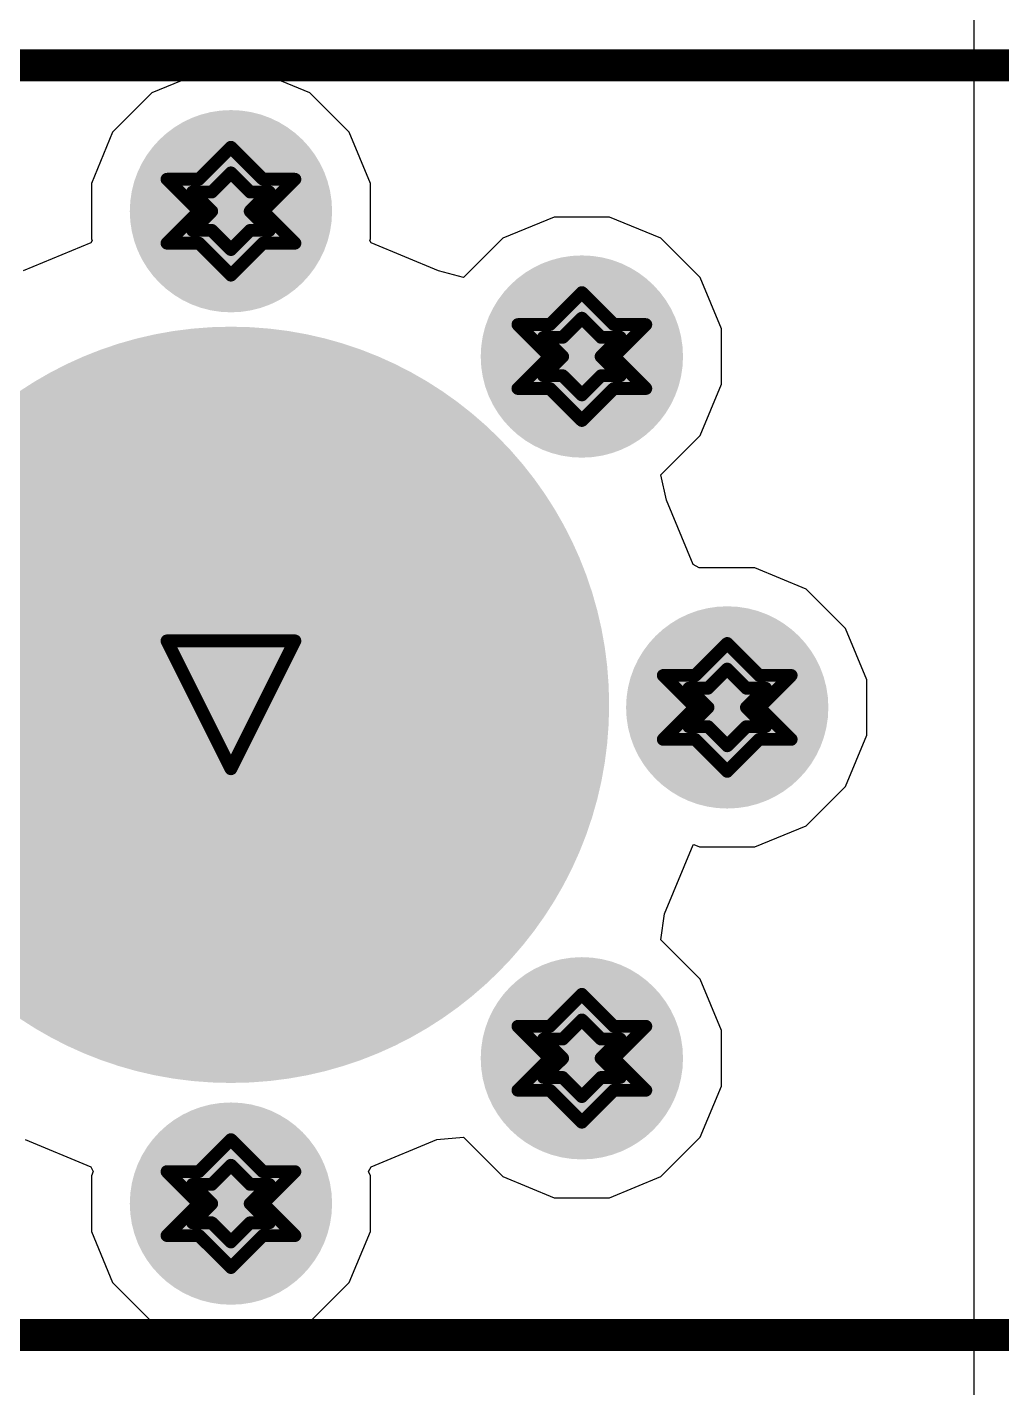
# Model space of a CAD drawing. Header units: inches. Extents: x -5 to 5328, y -4 to 5281.
# Drawn here: x 118.49 to 122.36, y 98.11 to 103.51 of the extents above; entities that cross this region are included whole.
import ezdxf

# ---------------------------------------------------------------- set-up
doc = ezdxf.new("R2010")
doc.units = ezdxf.units.IN
for name, color, linetype in [('Bottom Layer', 5, 'Continuous'), ('Bottom Solder', 6, 'Continuous'), ('Drill Drawing', 1, 'Continuous'), ('Layer 1', 16, 'Continuous'), ('Layer 2', 76, 'Continuous'), ('Multi-Layer', 9, 'Continuous'), ('Pad Holes', 156, 'Continuous'), ('Top Layer', 1, 'Continuous'), ('Top Overlay', 2, 'Continuous'), ('Top Solder', 216, 'Continuous'), ('Via Holes', 16, 'Continuous')]:
    doc.layers.add(name, color=color, linetype=linetype)

# ---------------------------------------------------------------- blocks, each defined once
blk = doc.blocks.new('DB128L_5_08_2P_OG_S_137')
at = {"layer": 'Bottom Layer'}
h = blk.add_hatch(color=5, dxfattribs=at)
edge = h.paths.add_edge_path()
edge.add_arc((-2.54, 0), 1.4, 0, 360)
at = {"layer": 'Bottom Solder'}
h = blk.add_hatch(color=6, dxfattribs=at)
edge = h.paths.add_edge_path()
edge.add_arc((-2.54, 0), 1.5016, 0, 360)
at = {"layer": 'Layer 1'}
h = blk.add_hatch(color=16, dxfattribs=at)
edge = h.paths.add_edge_path()
edge.add_arc((-2.54, 0), 1.4, 0, 360)
at = {"layer": 'Layer 2'}
h = blk.add_hatch(color=76, dxfattribs=at)
edge = h.paths.add_edge_path()
edge.add_arc((-2.54, 0), 1.4, 0, 360)
at = {"layer": 'Multi-Layer'}
h = blk.add_hatch(color=9, dxfattribs=at)
edge = h.paths.add_edge_path()
edge.add_arc((-2.54, 0), 1.4, 0, 360)
at = {"layer": 'Pad Holes'}
h = blk.add_hatch(color=7, dxfattribs=at)
edge = h.paths.add_edge_path()
edge.add_arc((-2.54, 0), 0.8, 0, 360)
at = {"layer": 'Top Layer'}
h = blk.add_hatch(color=1, dxfattribs=at)
edge = h.paths.add_edge_path()
edge.add_arc((-2.54, 0), 1.4, 0, 360)
at = {"layer": 'Top Solder'}
h = blk.add_hatch(color=216, dxfattribs=at)
edge = h.paths.add_edge_path()
edge.add_arc((-2.54, 0), 1.5016, 0, 360)
at = {"layer": 'Top Overlay'}
for points in [[(-4.99, 2.54, 0.127, 0.127, 0), (4.99, 2.54, 0.127, 0.127, 0)], [(-4.9561, -2.5026, 0.127, 0.127, 0), (4.99, -2.5026, 0.127, 0.127, 0)]]:
    blk.add_lwpolyline(points, format="xyseb", dxfattribs=at)

msp = doc.modelspace()

# ---------------------------------------------------------------- hatches: boundary and pattern name
at = {"layer": 'Bottom Layer'}
h = msp.add_hatch(color=5, dxfattribs=at)
edge = h.paths.add_edge_path()
edge.add_arc((119.3029, 102.7813), 0.3, 0, 360)
h = msp.add_hatch(color=5, dxfattribs=at)
edge = h.paths.add_edge_path()
edge.add_arc((120.6962, 102.2042), 0.3, 0, 360)
h = msp.add_hatch(color=5, dxfattribs=at)
edge = h.paths.add_edge_path()
edge.add_arc((121.2733, 100.8108), 0.3, 0, 360)
h = msp.add_hatch(color=5, dxfattribs=at)
edge = h.paths.add_edge_path()
edge.add_arc((120.6962, 99.4175), 0.3, 0, 360)
h = msp.add_hatch(color=5, dxfattribs=at)
edge = h.paths.add_edge_path()
edge.add_arc((119.3029, 98.8404), 0.3, 0, 360)
at = {"layer": 'Bottom Solder'}
h = msp.add_hatch(color=6, dxfattribs=at)
edge = h.paths.add_edge_path()
edge.add_arc((119.3029, 102.7813), 0.4016, 0, 360)
h = msp.add_hatch(color=6, dxfattribs=at)
edge = h.paths.add_edge_path()
edge.add_arc((120.6962, 102.2042), 0.4016, 0, 360)
h = msp.add_hatch(color=6, dxfattribs=at)
edge = h.paths.add_edge_path()
edge.add_arc((121.2733, 100.8108), 0.4016, 0, 360)
h = msp.add_hatch(color=6, dxfattribs=at)
edge = h.paths.add_edge_path()
edge.add_arc((120.6962, 99.4175), 0.4016, 0, 360)
h = msp.add_hatch(color=6, dxfattribs=at)
edge = h.paths.add_edge_path()
edge.add_arc((119.3029, 98.8404), 0.4016, 0, 360)
at = {"layer": 'Layer 1'}
h = msp.add_hatch(color=16, dxfattribs=at)
edge = h.paths.add_edge_path()
edge.add_arc((119.3029, 102.7813), 0.3, 0, 360)
h = msp.add_hatch(color=16, dxfattribs=at)
edge = h.paths.add_edge_path()
edge.add_arc((120.6962, 102.2042), 0.3, 0, 360)
h = msp.add_hatch(color=16, dxfattribs=at)
edge = h.paths.add_edge_path()
edge.add_arc((121.2733, 100.8108), 0.3, 0, 360)
h = msp.add_hatch(color=16, dxfattribs=at)
edge = h.paths.add_edge_path()
edge.add_arc((120.6962, 99.4175), 0.3, 0, 360)
h = msp.add_hatch(color=16, dxfattribs=at)
edge = h.paths.add_edge_path()
edge.add_arc((119.3029, 98.8404), 0.3, 0, 360)
at = {"layer": 'Layer 2'}
h = msp.add_hatch(color=76, dxfattribs=at)
edge = h.paths.add_edge_path()
edge.add_arc((119.3029, 102.7813), 0.3, 0, 360)
h = msp.add_hatch(color=76, dxfattribs=at)
edge = h.paths.add_edge_path()
edge.add_arc((120.6962, 102.2042), 0.3, 0, 360)
h = msp.add_hatch(color=76, dxfattribs=at)
edge = h.paths.add_edge_path()
edge.add_arc((121.2733, 100.8108), 0.3, 0, 360)
h = msp.add_hatch(color=76, dxfattribs=at)
edge = h.paths.add_edge_path()
edge.add_arc((120.6962, 99.4175), 0.3, 0, 360)
h = msp.add_hatch(color=76, dxfattribs=at)
edge = h.paths.add_edge_path()
edge.add_arc((119.3029, 98.8404), 0.3, 0, 360)
at = {"layer": 'Top Layer'}
h = msp.add_hatch(color=1, dxfattribs=at)
edge = h.paths.add_edge_path()
edge.add_arc((119.3029, 102.7813), 0.3, 0, 360)
h = msp.add_hatch(color=1, dxfattribs=at)
edge = h.paths.add_edge_path()
edge.add_arc((120.6962, 102.2042), 0.3, 0, 360)
h = msp.add_hatch(color=1, dxfattribs=at)
edge = h.paths.add_edge_path()
edge.add_arc((121.2733, 100.8108), 0.3, 0, 360)
h = msp.add_hatch(color=1, dxfattribs=at)
edge = h.paths.add_edge_path()
edge.add_arc((120.6962, 99.4175), 0.3, 0, 360)
h = msp.add_hatch(color=1, dxfattribs=at)
edge = h.paths.add_edge_path()
edge.add_arc((119.3029, 98.8404), 0.3, 0, 360)
at = {"layer": 'Top Solder'}
h = msp.add_hatch(color=216, dxfattribs=at)
edge = h.paths.add_edge_path()
edge.add_arc((119.3029, 102.7813), 0.4016, 0, 360)
h = msp.add_hatch(color=216, dxfattribs=at)
edge = h.paths.add_edge_path()
edge.add_arc((120.6962, 102.2042), 0.4016, 0, 360)
h = msp.add_hatch(color=216, dxfattribs=at)
edge = h.paths.add_edge_path()
edge.add_arc((121.2733, 100.8108), 0.4016, 0, 360)
h = msp.add_hatch(color=216, dxfattribs=at)
edge = h.paths.add_edge_path()
edge.add_arc((120.6962, 99.4175), 0.4016, 0, 360)
h = msp.add_hatch(color=216, dxfattribs=at)
edge = h.paths.add_edge_path()
edge.add_arc((119.3029, 98.8404), 0.4016, 0, 360)
at = {"layer": 'Via Holes'}
h = msp.add_hatch(color=7, dxfattribs=at)
edge = h.paths.add_edge_path()
edge.add_arc((119.3029, 102.7813), 0.15, 0, 360)
h = msp.add_hatch(color=7, dxfattribs=at)
edge = h.paths.add_edge_path()
edge.add_arc((120.6962, 102.2042), 0.15, 0, 360)
h = msp.add_hatch(color=7, dxfattribs=at)
edge = h.paths.add_edge_path()
edge.add_arc((121.2733, 100.8108), 0.15, 0, 360)
h = msp.add_hatch(color=7, dxfattribs=at)
edge = h.paths.add_edge_path()
edge.add_arc((120.6962, 99.4175), 0.15, 0, 360)
h = msp.add_hatch(color=7, dxfattribs=at)
edge = h.paths.add_edge_path()
edge.add_arc((119.3029, 98.8404), 0.15, 0, 360)

# ---------------------------------------------------------------- linework, layer by layer
at = {"layer": 'Drill Drawing'}
for points in [[(119.1759, 102.9083, 0.0508, 0.0508, 0), (119.3029, 103.0353, 0.0508, 0.0508, 0)], [(119.3029, 103.0353, 0.0508, 0.0508, 0), (119.4299, 102.9083, 0.0508, 0.0508, 0)], [(119.0489, 102.9083, 0.0508, 0.0508, 0), (119.1759, 102.7813, 0.0508, 0.0508, 0)], [(119.0489, 102.9083, 0.0508, 0.0508, 0), (119.1759, 102.9083, 0.0508, 0.0508, 0)], [(119.2267, 102.8575, 0.0508, 0.0508, 0), (119.3029, 102.9337, 0.0508, 0.0508, 0)], [(119.3029, 102.9337, 0.0508, 0.0508, 0), (119.3791, 102.8575, 0.0508, 0.0508, 0)], [(119.4299, 102.9083, 0.0508, 0.0508, 0), (119.5569, 102.9083, 0.0508, 0.0508, 0)], [(119.4299, 102.7813, 0.0508, 0.0508, 0), (119.5569, 102.9083, 0.0508, 0.0508, 0)], [(119.1505, 102.8575, 0.0508, 0.0508, 0), (119.2267, 102.7813, 0.0508, 0.0508, 0)], [(119.1505, 102.8575, 0.0508, 0.0508, 0), (119.2267, 102.8575, 0.0508, 0.0508, 0)], [(119.3791, 102.8575, 0.0508, 0.0508, 0), (119.4553, 102.8575, 0.0508, 0.0508, 0)], [(119.3791, 102.7813, 0.0508, 0.0508, 0), (119.4553, 102.8575, 0.0508, 0.0508, 0)], [(119.0489, 102.6543, 0.0508, 0.0508, 0), (119.1759, 102.7813, 0.0508, 0.0508, 0)], [(119.1505, 102.7051, 0.0508, 0.0508, 0), (119.2267, 102.7813, 0.0508, 0.0508, 0)], [(119.3791, 102.7813, 0.0508, 0.0508, 0), (119.4553, 102.7051, 0.0508, 0.0508, 0)], [(119.4299, 102.7813, 0.0508, 0.0508, 0), (119.5569, 102.6543, 0.0508, 0.0508, 0)], [(119.1505, 102.7051, 0.0508, 0.0508, 0), (119.2267, 102.7051, 0.0508, 0.0508, 0)], [(119.2267, 102.7051, 0.0508, 0.0508, 0), (119.3029, 102.6289, 0.0508, 0.0508, 0)], [(119.3029, 102.6289, 0.0508, 0.0508, 0), (119.3791, 102.7051, 0.0508, 0.0508, 0)], [(119.3791, 102.7051, 0.0508, 0.0508, 0), (119.4553, 102.7051, 0.0508, 0.0508, 0)], [(119.0489, 102.6543, 0.0508, 0.0508, 0), (119.1759, 102.6543, 0.0508, 0.0508, 0)], [(119.1759, 102.6543, 0.0508, 0.0508, 0), (119.3029, 102.5273, 0.0508, 0.0508, 0)], [(119.3029, 102.5273, 0.0508, 0.0508, 0), (119.4299, 102.6543, 0.0508, 0.0508, 0)], [(119.4299, 102.6543, 0.0508, 0.0508, 0), (119.5569, 102.6543, 0.0508, 0.0508, 0)], [(120.5692, 102.3312, 0.0508, 0.0508, 0), (120.6962, 102.4582, 0.0508, 0.0508, 0)], [(120.6962, 102.4582, 0.0508, 0.0508, 0), (120.8232, 102.3312, 0.0508, 0.0508, 0)], [(120.4422, 102.3312, 0.0508, 0.0508, 0), (120.5692, 102.2042, 0.0508, 0.0508, 0)], [(120.4422, 102.3312, 0.0508, 0.0508, 0), (120.5692, 102.3312, 0.0508, 0.0508, 0)], [(120.62, 102.2804, 0.0508, 0.0508, 0), (120.6962, 102.3566, 0.0508, 0.0508, 0)], [(120.6962, 102.3566, 0.0508, 0.0508, 0), (120.7724, 102.2804, 0.0508, 0.0508, 0)], [(120.8232, 102.3312, 0.0508, 0.0508, 0), (120.9502, 102.3312, 0.0508, 0.0508, 0)], [(120.8232, 102.2042, 0.0508, 0.0508, 0), (120.9502, 102.3312, 0.0508, 0.0508, 0)], [(120.5438, 102.2804, 0.0508, 0.0508, 0), (120.62, 102.2042, 0.0508, 0.0508, 0)], [(120.5438, 102.2804, 0.0508, 0.0508, 0), (120.62, 102.2804, 0.0508, 0.0508, 0)], [(120.7724, 102.2804, 0.0508, 0.0508, 0), (120.8486, 102.2804, 0.0508, 0.0508, 0)], [(120.7724, 102.2042, 0.0508, 0.0508, 0), (120.8486, 102.2804, 0.0508, 0.0508, 0)], [(120.4422, 102.0772, 0.0508, 0.0508, 0), (120.5692, 102.2042, 0.0508, 0.0508, 0)], [(120.5438, 102.128, 0.0508, 0.0508, 0), (120.62, 102.2042, 0.0508, 0.0508, 0)], [(120.7724, 102.2042, 0.0508, 0.0508, 0), (120.8486, 102.128, 0.0508, 0.0508, 0)], [(120.8232, 102.2042, 0.0508, 0.0508, 0), (120.9502, 102.0772, 0.0508, 0.0508, 0)], [(120.5438, 102.128, 0.0508, 0.0508, 0), (120.62, 102.128, 0.0508, 0.0508, 0)], [(120.62, 102.128, 0.0508, 0.0508, 0), (120.6962, 102.0518, 0.0508, 0.0508, 0)], [(120.6962, 102.0518, 0.0508, 0.0508, 0), (120.7724, 102.128, 0.0508, 0.0508, 0)], [(120.7724, 102.128, 0.0508, 0.0508, 0), (120.8486, 102.128, 0.0508, 0.0508, 0)], [(120.4422, 102.0772, 0.0508, 0.0508, 0), (120.5692, 102.0772, 0.0508, 0.0508, 0)], [(120.5692, 102.0772, 0.0508, 0.0508, 0), (120.6962, 101.9502, 0.0508, 0.0508, 0)], [(120.6962, 101.9502, 0.0508, 0.0508, 0), (120.8232, 102.0772, 0.0508, 0.0508, 0)], [(120.8232, 102.0772, 0.0508, 0.0508, 0), (120.9502, 102.0772, 0.0508, 0.0508, 0)], [(119.0489, 101.0751, 0.0508, 0.0508, 0), (119.5569, 101.0751, 0.0508, 0.0508, 0)], [(119.0489, 101.0751, 0.0508, 0.0508, 0), (119.3029, 100.5671, 0.0508, 0.0508, 0)], [(119.3029, 100.5671, 0.0508, 0.0508, 0), (119.5569, 101.0751, 0.0508, 0.0508, 0)], [(121.1463, 100.9378, 0.0508, 0.0508, 0), (121.2733, 101.0648, 0.0508, 0.0508, 0)], [(121.2733, 101.0648, 0.0508, 0.0508, 0), (121.4003, 100.9378, 0.0508, 0.0508, 0)], [(121.1971, 100.887, 0.0508, 0.0508, 0), (121.2733, 100.9632, 0.0508, 0.0508, 0)], [(121.2733, 100.9632, 0.0508, 0.0508, 0), (121.3495, 100.887, 0.0508, 0.0508, 0)], [(121.0193, 100.9378, 0.0508, 0.0508, 0), (121.1463, 100.8108, 0.0508, 0.0508, 0)], [(121.0193, 100.9378, 0.0508, 0.0508, 0), (121.1463, 100.9378, 0.0508, 0.0508, 0)], [(121.4003, 100.9378, 0.0508, 0.0508, 0), (121.5273, 100.9378, 0.0508, 0.0508, 0)], [(121.4003, 100.8108, 0.0508, 0.0508, 0), (121.5273, 100.9378, 0.0508, 0.0508, 0)], [(121.1209, 100.887, 0.0508, 0.0508, 0), (121.1971, 100.8108, 0.0508, 0.0508, 0)], [(121.1209, 100.887, 0.0508, 0.0508, 0), (121.1971, 100.887, 0.0508, 0.0508, 0)], [(121.3495, 100.887, 0.0508, 0.0508, 0), (121.4257, 100.887, 0.0508, 0.0508, 0)], [(121.3495, 100.8108, 0.0508, 0.0508, 0), (121.4257, 100.887, 0.0508, 0.0508, 0)], [(121.0193, 100.6838, 0.0508, 0.0508, 0), (121.1463, 100.8108, 0.0508, 0.0508, 0)], [(121.1209, 100.7346, 0.0508, 0.0508, 0), (121.1971, 100.8108, 0.0508, 0.0508, 0)], [(121.3495, 100.8108, 0.0508, 0.0508, 0), (121.4257, 100.7346, 0.0508, 0.0508, 0)], [(121.4003, 100.8108, 0.0508, 0.0508, 0), (121.5273, 100.6838, 0.0508, 0.0508, 0)], [(121.1209, 100.7346, 0.0508, 0.0508, 0), (121.1971, 100.7346, 0.0508, 0.0508, 0)], [(121.1971, 100.7346, 0.0508, 0.0508, 0), (121.2733, 100.6584, 0.0508, 0.0508, 0)], [(121.2733, 100.6584, 0.0508, 0.0508, 0), (121.3495, 100.7346, 0.0508, 0.0508, 0)], [(121.3495, 100.7346, 0.0508, 0.0508, 0), (121.4257, 100.7346, 0.0508, 0.0508, 0)], [(121.0193, 100.6838, 0.0508, 0.0508, 0), (121.1463, 100.6838, 0.0508, 0.0508, 0)], [(121.1463, 100.6838, 0.0508, 0.0508, 0), (121.2733, 100.5568, 0.0508, 0.0508, 0)], [(121.2733, 100.5568, 0.0508, 0.0508, 0), (121.4003, 100.6838, 0.0508, 0.0508, 0)], [(121.4003, 100.6838, 0.0508, 0.0508, 0), (121.5273, 100.6838, 0.0508, 0.0508, 0)], [(120.5692, 99.5445, 0.0508, 0.0508, 0), (120.6962, 99.6715, 0.0508, 0.0508, 0)], [(120.6962, 99.6715, 0.0508, 0.0508, 0), (120.8232, 99.5445, 0.0508, 0.0508, 0)], [(120.62, 99.4937, 0.0508, 0.0508, 0), (120.6962, 99.5699, 0.0508, 0.0508, 0)], [(120.6962, 99.5699, 0.0508, 0.0508, 0), (120.7724, 99.4937, 0.0508, 0.0508, 0)], [(120.4422, 99.5445, 0.0508, 0.0508, 0), (120.5692, 99.4175, 0.0508, 0.0508, 0)], [(120.4422, 99.5445, 0.0508, 0.0508, 0), (120.5692, 99.5445, 0.0508, 0.0508, 0)], [(120.8232, 99.5445, 0.0508, 0.0508, 0), (120.9502, 99.5445, 0.0508, 0.0508, 0)], [(120.8232, 99.4175, 0.0508, 0.0508, 0), (120.9502, 99.5445, 0.0508, 0.0508, 0)], [(120.5438, 99.4937, 0.0508, 0.0508, 0), (120.62, 99.4175, 0.0508, 0.0508, 0)], [(120.5438, 99.4937, 0.0508, 0.0508, 0), (120.62, 99.4937, 0.0508, 0.0508, 0)], [(120.7724, 99.4937, 0.0508, 0.0508, 0), (120.8486, 99.4937, 0.0508, 0.0508, 0)], [(120.7724, 99.4175, 0.0508, 0.0508, 0), (120.8486, 99.4937, 0.0508, 0.0508, 0)], [(120.4422, 99.2905, 0.0508, 0.0508, 0), (120.5692, 99.4175, 0.0508, 0.0508, 0)], [(120.5438, 99.3413, 0.0508, 0.0508, 0), (120.62, 99.4175, 0.0508, 0.0508, 0)], [(120.7724, 99.4175, 0.0508, 0.0508, 0), (120.8486, 99.3413, 0.0508, 0.0508, 0)], [(120.8232, 99.4175, 0.0508, 0.0508, 0), (120.9502, 99.2905, 0.0508, 0.0508, 0)], [(120.5438, 99.3413, 0.0508, 0.0508, 0), (120.62, 99.3413, 0.0508, 0.0508, 0)], [(120.62, 99.3413, 0.0508, 0.0508, 0), (120.6962, 99.2651, 0.0508, 0.0508, 0)], [(120.6962, 99.2651, 0.0508, 0.0508, 0), (120.7724, 99.3413, 0.0508, 0.0508, 0)], [(120.7724, 99.3413, 0.0508, 0.0508, 0), (120.8486, 99.3413, 0.0508, 0.0508, 0)], [(120.4422, 99.2905, 0.0508, 0.0508, 0), (120.5692, 99.2905, 0.0508, 0.0508, 0)], [(120.5692, 99.2905, 0.0508, 0.0508, 0), (120.6962, 99.1635, 0.0508, 0.0508, 0)], [(120.6962, 99.1635, 0.0508, 0.0508, 0), (120.8232, 99.2905, 0.0508, 0.0508, 0)], [(120.8232, 99.2905, 0.0508, 0.0508, 0), (120.9502, 99.2905, 0.0508, 0.0508, 0)], [(119.1759, 98.9674, 0.0508, 0.0508, 0), (119.3029, 99.0944, 0.0508, 0.0508, 0)], [(119.3029, 99.0944, 0.0508, 0.0508, 0), (119.4299, 98.9674, 0.0508, 0.0508, 0)], [(119.0489, 98.9674, 0.0508, 0.0508, 0), (119.1759, 98.8404, 0.0508, 0.0508, 0)], [(119.0489, 98.9674, 0.0508, 0.0508, 0), (119.1759, 98.9674, 0.0508, 0.0508, 0)], [(119.2267, 98.9166, 0.0508, 0.0508, 0), (119.3029, 98.9928, 0.0508, 0.0508, 0)], [(119.3029, 98.9928, 0.0508, 0.0508, 0), (119.3791, 98.9166, 0.0508, 0.0508, 0)], [(119.4299, 98.9674, 0.0508, 0.0508, 0), (119.5569, 98.9674, 0.0508, 0.0508, 0)], [(119.4299, 98.8404, 0.0508, 0.0508, 0), (119.5569, 98.9674, 0.0508, 0.0508, 0)], [(119.1505, 98.9166, 0.0508, 0.0508, 0), (119.2267, 98.8404, 0.0508, 0.0508, 0)], [(119.1505, 98.9166, 0.0508, 0.0508, 0), (119.2267, 98.9166, 0.0508, 0.0508, 0)], [(119.3791, 98.9166, 0.0508, 0.0508, 0), (119.4553, 98.9166, 0.0508, 0.0508, 0)], [(119.3791, 98.8404, 0.0508, 0.0508, 0), (119.4553, 98.9166, 0.0508, 0.0508, 0)], [(119.0489, 98.7134, 0.0508, 0.0508, 0), (119.1759, 98.8404, 0.0508, 0.0508, 0)], [(119.1505, 98.7642, 0.0508, 0.0508, 0), (119.2267, 98.8404, 0.0508, 0.0508, 0)], [(119.3791, 98.8404, 0.0508, 0.0508, 0), (119.4553, 98.7642, 0.0508, 0.0508, 0)], [(119.4299, 98.8404, 0.0508, 0.0508, 0), (119.5569, 98.7134, 0.0508, 0.0508, 0)], [(119.1505, 98.7642, 0.0508, 0.0508, 0), (119.2267, 98.7642, 0.0508, 0.0508, 0)], [(119.2267, 98.7642, 0.0508, 0.0508, 0), (119.3029, 98.688, 0.0508, 0.0508, 0)], [(119.3029, 98.688, 0.0508, 0.0508, 0), (119.3791, 98.7642, 0.0508, 0.0508, 0)], [(119.3791, 98.7642, 0.0508, 0.0508, 0), (119.4553, 98.7642, 0.0508, 0.0508, 0)], [(119.0489, 98.7134, 0.0508, 0.0508, 0), (119.1759, 98.7134, 0.0508, 0.0508, 0)], [(119.1759, 98.7134, 0.0508, 0.0508, 0), (119.3029, 98.5864, 0.0508, 0.0508, 0)], [(119.3029, 98.5864, 0.0508, 0.0508, 0), (119.4299, 98.7134, 0.0508, 0.0508, 0)], [(119.4299, 98.7134, 0.0508, 0.0508, 0), (119.5569, 98.7134, 0.0508, 0.0508, 0)]]:
    msp.add_lwpolyline(points, format="xyseb", dxfattribs=at)
for points in [[(119.2902, 103.0353, 0.0254, 0.0254, 1), (119.3156, 103.0353, 0.0254, 0.0254, 1)], [(119.2902, 103.0353, 0.0254, 0.0254, 1), (119.3156, 103.0353, 0.0254, 0.0254, 1)], [(119.0362, 102.9083, 0.0254, 0.0254, 1), (119.0616, 102.9083, 0.0254, 0.0254, 1)], [(119.0362, 102.9083, 0.0254, 0.0254, 1), (119.0616, 102.9083, 0.0254, 0.0254, 1)], [(119.1632, 102.9083, 0.0254, 0.0254, 1), (119.1886, 102.9083, 0.0254, 0.0254, 1)], [(119.1632, 102.9083, 0.0254, 0.0254, 1), (119.1886, 102.9083, 0.0254, 0.0254, 1)], [(119.2902, 102.9337, 0.0254, 0.0254, 1), (119.3156, 102.9337, 0.0254, 0.0254, 1)], [(119.2902, 102.9337, 0.0254, 0.0254, 1), (119.3156, 102.9337, 0.0254, 0.0254, 1)], [(119.4172, 102.9083, 0.0254, 0.0254, 1), (119.4426, 102.9083, 0.0254, 0.0254, 1)], [(119.4172, 102.9083, 0.0254, 0.0254, 1), (119.4426, 102.9083, 0.0254, 0.0254, 1)], [(119.5442, 102.9083, 0.0254, 0.0254, 1), (119.5696, 102.9083, 0.0254, 0.0254, 1)], [(119.5442, 102.9083, 0.0254, 0.0254, 1), (119.5696, 102.9083, 0.0254, 0.0254, 1)], [(119.1378, 102.8575, 0.0254, 0.0254, 1), (119.1632, 102.8575, 0.0254, 0.0254, 1)], [(119.1378, 102.8575, 0.0254, 0.0254, 1), (119.1632, 102.8575, 0.0254, 0.0254, 1)], [(119.214, 102.8575, 0.0254, 0.0254, 1), (119.2394, 102.8575, 0.0254, 0.0254, 1)], [(119.214, 102.8575, 0.0254, 0.0254, 1), (119.2394, 102.8575, 0.0254, 0.0254, 1)], [(119.3664, 102.8575, 0.0254, 0.0254, 1), (119.3918, 102.8575, 0.0254, 0.0254, 1)], [(119.3664, 102.8575, 0.0254, 0.0254, 1), (119.3918, 102.8575, 0.0254, 0.0254, 1)], [(119.4426, 102.8575, 0.0254, 0.0254, 1), (119.468, 102.8575, 0.0254, 0.0254, 1)], [(119.4426, 102.8575, 0.0254, 0.0254, 1), (119.468, 102.8575, 0.0254, 0.0254, 1)], [(119.1632, 102.7813, 0.0254, 0.0254, 1), (119.1886, 102.7813, 0.0254, 0.0254, 1)], [(119.1632, 102.7813, 0.0254, 0.0254, 1), (119.1886, 102.7813, 0.0254, 0.0254, 1)], [(119.214, 102.7813, 0.0254, 0.0254, 1), (119.2394, 102.7813, 0.0254, 0.0254, 1)], [(119.214, 102.7813, 0.0254, 0.0254, 1), (119.2394, 102.7813, 0.0254, 0.0254, 1)], [(119.3664, 102.7813, 0.0254, 0.0254, 1), (119.3918, 102.7813, 0.0254, 0.0254, 1)], [(119.3664, 102.7813, 0.0254, 0.0254, 1), (119.3918, 102.7813, 0.0254, 0.0254, 1)], [(119.4172, 102.7813, 0.0254, 0.0254, 1), (119.4426, 102.7813, 0.0254, 0.0254, 1)], [(119.4172, 102.7813, 0.0254, 0.0254, 1), (119.4426, 102.7813, 0.0254, 0.0254, 1)], [(119.1378, 102.7051, 0.0254, 0.0254, 1), (119.1632, 102.7051, 0.0254, 0.0254, 1)], [(119.1378, 102.7051, 0.0254, 0.0254, 1), (119.1632, 102.7051, 0.0254, 0.0254, 1)], [(119.214, 102.7051, 0.0254, 0.0254, 1), (119.2394, 102.7051, 0.0254, 0.0254, 1)], [(119.214, 102.7051, 0.0254, 0.0254, 1), (119.2394, 102.7051, 0.0254, 0.0254, 1)], [(119.3664, 102.7051, 0.0254, 0.0254, 1), (119.3918, 102.7051, 0.0254, 0.0254, 1)], [(119.3664, 102.7051, 0.0254, 0.0254, 1), (119.3918, 102.7051, 0.0254, 0.0254, 1)], [(119.4426, 102.7051, 0.0254, 0.0254, 1), (119.468, 102.7051, 0.0254, 0.0254, 1)], [(119.4426, 102.7051, 0.0254, 0.0254, 1), (119.468, 102.7051, 0.0254, 0.0254, 1)], [(119.0362, 102.6543, 0.0254, 0.0254, 1), (119.0616, 102.6543, 0.0254, 0.0254, 1)], [(119.0362, 102.6543, 0.0254, 0.0254, 1), (119.0616, 102.6543, 0.0254, 0.0254, 1)], [(119.1632, 102.6543, 0.0254, 0.0254, 1), (119.1886, 102.6543, 0.0254, 0.0254, 1)], [(119.1632, 102.6543, 0.0254, 0.0254, 1), (119.1886, 102.6543, 0.0254, 0.0254, 1)], [(119.4172, 102.6543, 0.0254, 0.0254, 1), (119.4426, 102.6543, 0.0254, 0.0254, 1)], [(119.4172, 102.6543, 0.0254, 0.0254, 1), (119.4426, 102.6543, 0.0254, 0.0254, 1)], [(119.5442, 102.6543, 0.0254, 0.0254, 1), (119.5696, 102.6543, 0.0254, 0.0254, 1)], [(119.5442, 102.6543, 0.0254, 0.0254, 1), (119.5696, 102.6543, 0.0254, 0.0254, 1)], [(119.2902, 102.6289, 0.0254, 0.0254, 1), (119.3156, 102.6289, 0.0254, 0.0254, 1)], [(119.2902, 102.6289, 0.0254, 0.0254, 1), (119.3156, 102.6289, 0.0254, 0.0254, 1)], [(119.2902, 102.5273, 0.0254, 0.0254, 1), (119.3156, 102.5273, 0.0254, 0.0254, 1)], [(119.2902, 102.5273, 0.0254, 0.0254, 1), (119.3156, 102.5273, 0.0254, 0.0254, 1)], [(120.6835, 102.4582, 0.0254, 0.0254, 1), (120.7089, 102.4582, 0.0254, 0.0254, 1)], [(120.6835, 102.4582, 0.0254, 0.0254, 1), (120.7089, 102.4582, 0.0254, 0.0254, 1)], [(120.4295, 102.3312, 0.0254, 0.0254, 1), (120.4549, 102.3312, 0.0254, 0.0254, 1)], [(120.4295, 102.3312, 0.0254, 0.0254, 1), (120.4549, 102.3312, 0.0254, 0.0254, 1)], [(120.5565, 102.3312, 0.0254, 0.0254, 1), (120.5819, 102.3312, 0.0254, 0.0254, 1)], [(120.5565, 102.3312, 0.0254, 0.0254, 1), (120.5819, 102.3312, 0.0254, 0.0254, 1)], [(120.6835, 102.3566, 0.0254, 0.0254, 1), (120.7089, 102.3566, 0.0254, 0.0254, 1)], [(120.6835, 102.3566, 0.0254, 0.0254, 1), (120.7089, 102.3566, 0.0254, 0.0254, 1)], [(120.8105, 102.3312, 0.0254, 0.0254, 1), (120.8359, 102.3312, 0.0254, 0.0254, 1)], [(120.8105, 102.3312, 0.0254, 0.0254, 1), (120.8359, 102.3312, 0.0254, 0.0254, 1)], [(120.9375, 102.3312, 0.0254, 0.0254, 1), (120.9629, 102.3312, 0.0254, 0.0254, 1)], [(120.9375, 102.3312, 0.0254, 0.0254, 1), (120.9629, 102.3312, 0.0254, 0.0254, 1)], [(120.5311, 102.2804, 0.0254, 0.0254, 1), (120.5565, 102.2804, 0.0254, 0.0254, 1)], [(120.5311, 102.2804, 0.0254, 0.0254, 1), (120.5565, 102.2804, 0.0254, 0.0254, 1)], [(120.6073, 102.2804, 0.0254, 0.0254, 1), (120.6327, 102.2804, 0.0254, 0.0254, 1)], [(120.6073, 102.2804, 0.0254, 0.0254, 1), (120.6327, 102.2804, 0.0254, 0.0254, 1)], [(120.7597, 102.2804, 0.0254, 0.0254, 1), (120.7851, 102.2804, 0.0254, 0.0254, 1)], [(120.7597, 102.2804, 0.0254, 0.0254, 1), (120.7851, 102.2804, 0.0254, 0.0254, 1)], [(120.8359, 102.2804, 0.0254, 0.0254, 1), (120.8613, 102.2804, 0.0254, 0.0254, 1)], [(120.8359, 102.2804, 0.0254, 0.0254, 1), (120.8613, 102.2804, 0.0254, 0.0254, 1)], [(120.5565, 102.2042, 0.0254, 0.0254, 1), (120.5819, 102.2042, 0.0254, 0.0254, 1)], [(120.5565, 102.2042, 0.0254, 0.0254, 1), (120.5819, 102.2042, 0.0254, 0.0254, 1)], [(120.6073, 102.2042, 0.0254, 0.0254, 1), (120.6327, 102.2042, 0.0254, 0.0254, 1)], [(120.6073, 102.2042, 0.0254, 0.0254, 1), (120.6327, 102.2042, 0.0254, 0.0254, 1)], [(120.7597, 102.2042, 0.0254, 0.0254, 1), (120.7851, 102.2042, 0.0254, 0.0254, 1)], [(120.7597, 102.2042, 0.0254, 0.0254, 1), (120.7851, 102.2042, 0.0254, 0.0254, 1)], [(120.8105, 102.2042, 0.0254, 0.0254, 1), (120.8359, 102.2042, 0.0254, 0.0254, 1)], [(120.8105, 102.2042, 0.0254, 0.0254, 1), (120.8359, 102.2042, 0.0254, 0.0254, 1)], [(120.5311, 102.128, 0.0254, 0.0254, 1), (120.5565, 102.128, 0.0254, 0.0254, 1)], [(120.5311, 102.128, 0.0254, 0.0254, 1), (120.5565, 102.128, 0.0254, 0.0254, 1)], [(120.6073, 102.128, 0.0254, 0.0254, 1), (120.6327, 102.128, 0.0254, 0.0254, 1)], [(120.6073, 102.128, 0.0254, 0.0254, 1), (120.6327, 102.128, 0.0254, 0.0254, 1)], [(120.7597, 102.128, 0.0254, 0.0254, 1), (120.7851, 102.128, 0.0254, 0.0254, 1)], [(120.7597, 102.128, 0.0254, 0.0254, 1), (120.7851, 102.128, 0.0254, 0.0254, 1)], [(120.8359, 102.128, 0.0254, 0.0254, 1), (120.8613, 102.128, 0.0254, 0.0254, 1)], [(120.8359, 102.128, 0.0254, 0.0254, 1), (120.8613, 102.128, 0.0254, 0.0254, 1)], [(120.4295, 102.0772, 0.0254, 0.0254, 1), (120.4549, 102.0772, 0.0254, 0.0254, 1)], [(120.4295, 102.0772, 0.0254, 0.0254, 1), (120.4549, 102.0772, 0.0254, 0.0254, 1)], [(120.5565, 102.0772, 0.0254, 0.0254, 1), (120.5819, 102.0772, 0.0254, 0.0254, 1)], [(120.5565, 102.0772, 0.0254, 0.0254, 1), (120.5819, 102.0772, 0.0254, 0.0254, 1)], [(120.6835, 102.0518, 0.0254, 0.0254, 1), (120.7089, 102.0518, 0.0254, 0.0254, 1)], [(120.6835, 102.0518, 0.0254, 0.0254, 1), (120.7089, 102.0518, 0.0254, 0.0254, 1)], [(120.8105, 102.0772, 0.0254, 0.0254, 1), (120.8359, 102.0772, 0.0254, 0.0254, 1)], [(120.8105, 102.0772, 0.0254, 0.0254, 1), (120.8359, 102.0772, 0.0254, 0.0254, 1)], [(120.9375, 102.0772, 0.0254, 0.0254, 1), (120.9629, 102.0772, 0.0254, 0.0254, 1)], [(120.9375, 102.0772, 0.0254, 0.0254, 1), (120.9629, 102.0772, 0.0254, 0.0254, 1)], [(120.6835, 101.9502, 0.0254, 0.0254, 1), (120.7089, 101.9502, 0.0254, 0.0254, 1)], [(120.6835, 101.9502, 0.0254, 0.0254, 1), (120.7089, 101.9502, 0.0254, 0.0254, 1)], [(119.0362, 101.0751, 0.0254, 0.0254, 1), (119.0616, 101.0751, 0.0254, 0.0254, 1)], [(119.0362, 101.0751, 0.0254, 0.0254, 1), (119.0616, 101.0751, 0.0254, 0.0254, 1)], [(119.5442, 101.0751, 0.0254, 0.0254, 1), (119.5696, 101.0751, 0.0254, 0.0254, 1)], [(119.5442, 101.0751, 0.0254, 0.0254, 1), (119.5696, 101.0751, 0.0254, 0.0254, 1)], [(121.2606, 101.0648, 0.0254, 0.0254, 1), (121.286, 101.0648, 0.0254, 0.0254, 1)], [(121.2606, 101.0648, 0.0254, 0.0254, 1), (121.286, 101.0648, 0.0254, 0.0254, 1)], [(121.2606, 100.9632, 0.0254, 0.0254, 1), (121.286, 100.9632, 0.0254, 0.0254, 1)], [(121.2606, 100.9632, 0.0254, 0.0254, 1), (121.286, 100.9632, 0.0254, 0.0254, 1)], [(121.0066, 100.9378, 0.0254, 0.0254, 1), (121.032, 100.9378, 0.0254, 0.0254, 1)], [(121.0066, 100.9378, 0.0254, 0.0254, 1), (121.032, 100.9378, 0.0254, 0.0254, 1)], [(121.1336, 100.9378, 0.0254, 0.0254, 1), (121.159, 100.9378, 0.0254, 0.0254, 1)], [(121.1336, 100.9378, 0.0254, 0.0254, 1), (121.159, 100.9378, 0.0254, 0.0254, 1)], [(121.3876, 100.9378, 0.0254, 0.0254, 1), (121.413, 100.9378, 0.0254, 0.0254, 1)], [(121.3876, 100.9378, 0.0254, 0.0254, 1), (121.413, 100.9378, 0.0254, 0.0254, 1)], [(121.5146, 100.9378, 0.0254, 0.0254, 1), (121.54, 100.9378, 0.0254, 0.0254, 1)], [(121.5146, 100.9378, 0.0254, 0.0254, 1), (121.54, 100.9378, 0.0254, 0.0254, 1)], [(121.1082, 100.887, 0.0254, 0.0254, 1), (121.1336, 100.887, 0.0254, 0.0254, 1)], [(121.1082, 100.887, 0.0254, 0.0254, 1), (121.1336, 100.887, 0.0254, 0.0254, 1)], [(121.1844, 100.887, 0.0254, 0.0254, 1), (121.2098, 100.887, 0.0254, 0.0254, 1)], [(121.1844, 100.887, 0.0254, 0.0254, 1), (121.2098, 100.887, 0.0254, 0.0254, 1)], [(121.3368, 100.887, 0.0254, 0.0254, 1), (121.3622, 100.887, 0.0254, 0.0254, 1)], [(121.3368, 100.887, 0.0254, 0.0254, 1), (121.3622, 100.887, 0.0254, 0.0254, 1)], [(121.413, 100.887, 0.0254, 0.0254, 1), (121.4384, 100.887, 0.0254, 0.0254, 1)], [(121.413, 100.887, 0.0254, 0.0254, 1), (121.4384, 100.887, 0.0254, 0.0254, 1)], [(121.1336, 100.8108, 0.0254, 0.0254, 1), (121.159, 100.8108, 0.0254, 0.0254, 1)], [(121.1336, 100.8108, 0.0254, 0.0254, 1), (121.159, 100.8108, 0.0254, 0.0254, 1)], [(121.1844, 100.8108, 0.0254, 0.0254, 1), (121.2098, 100.8108, 0.0254, 0.0254, 1)], [(121.1844, 100.8108, 0.0254, 0.0254, 1), (121.2098, 100.8108, 0.0254, 0.0254, 1)], [(121.3368, 100.8108, 0.0254, 0.0254, 1), (121.3622, 100.8108, 0.0254, 0.0254, 1)], [(121.3368, 100.8108, 0.0254, 0.0254, 1), (121.3622, 100.8108, 0.0254, 0.0254, 1)], [(121.3876, 100.8108, 0.0254, 0.0254, 1), (121.413, 100.8108, 0.0254, 0.0254, 1)], [(121.3876, 100.8108, 0.0254, 0.0254, 1), (121.413, 100.8108, 0.0254, 0.0254, 1)], [(121.1082, 100.7346, 0.0254, 0.0254, 1), (121.1336, 100.7346, 0.0254, 0.0254, 1)], [(121.1082, 100.7346, 0.0254, 0.0254, 1), (121.1336, 100.7346, 0.0254, 0.0254, 1)], [(121.1844, 100.7346, 0.0254, 0.0254, 1), (121.2098, 100.7346, 0.0254, 0.0254, 1)], [(121.1844, 100.7346, 0.0254, 0.0254, 1), (121.2098, 100.7346, 0.0254, 0.0254, 1)], [(121.3368, 100.7346, 0.0254, 0.0254, 1), (121.3622, 100.7346, 0.0254, 0.0254, 1)], [(121.3368, 100.7346, 0.0254, 0.0254, 1), (121.3622, 100.7346, 0.0254, 0.0254, 1)], [(121.413, 100.7346, 0.0254, 0.0254, 1), (121.4384, 100.7346, 0.0254, 0.0254, 1)], [(121.413, 100.7346, 0.0254, 0.0254, 1), (121.4384, 100.7346, 0.0254, 0.0254, 1)], [(121.0066, 100.6838, 0.0254, 0.0254, 1), (121.032, 100.6838, 0.0254, 0.0254, 1)], [(121.0066, 100.6838, 0.0254, 0.0254, 1), (121.032, 100.6838, 0.0254, 0.0254, 1)], [(121.1336, 100.6838, 0.0254, 0.0254, 1), (121.159, 100.6838, 0.0254, 0.0254, 1)], [(121.1336, 100.6838, 0.0254, 0.0254, 1), (121.159, 100.6838, 0.0254, 0.0254, 1)], [(121.2606, 100.6584, 0.0254, 0.0254, 1), (121.286, 100.6584, 0.0254, 0.0254, 1)], [(121.2606, 100.6584, 0.0254, 0.0254, 1), (121.286, 100.6584, 0.0254, 0.0254, 1)], [(121.3876, 100.6838, 0.0254, 0.0254, 1), (121.413, 100.6838, 0.0254, 0.0254, 1)], [(121.3876, 100.6838, 0.0254, 0.0254, 1), (121.413, 100.6838, 0.0254, 0.0254, 1)], [(121.5146, 100.6838, 0.0254, 0.0254, 1), (121.54, 100.6838, 0.0254, 0.0254, 1)], [(121.5146, 100.6838, 0.0254, 0.0254, 1), (121.54, 100.6838, 0.0254, 0.0254, 1)], [(119.2902, 100.5671, 0.0254, 0.0254, 1), (119.3156, 100.5671, 0.0254, 0.0254, 1)], [(119.2902, 100.5671, 0.0254, 0.0254, 1), (119.3156, 100.5671, 0.0254, 0.0254, 1)], [(121.2606, 100.5568, 0.0254, 0.0254, 1), (121.286, 100.5568, 0.0254, 0.0254, 1)], [(121.2606, 100.5568, 0.0254, 0.0254, 1), (121.286, 100.5568, 0.0254, 0.0254, 1)], [(120.6835, 99.6715, 0.0254, 0.0254, 1), (120.7089, 99.6715, 0.0254, 0.0254, 1)], [(120.6835, 99.6715, 0.0254, 0.0254, 1), (120.7089, 99.6715, 0.0254, 0.0254, 1)], [(120.6835, 99.5699, 0.0254, 0.0254, 1), (120.7089, 99.5699, 0.0254, 0.0254, 1)], [(120.6835, 99.5699, 0.0254, 0.0254, 1), (120.7089, 99.5699, 0.0254, 0.0254, 1)], [(120.4295, 99.5445, 0.0254, 0.0254, 1), (120.4549, 99.5445, 0.0254, 0.0254, 1)], [(120.4295, 99.5445, 0.0254, 0.0254, 1), (120.4549, 99.5445, 0.0254, 0.0254, 1)], [(120.5565, 99.5445, 0.0254, 0.0254, 1), (120.5819, 99.5445, 0.0254, 0.0254, 1)], [(120.5565, 99.5445, 0.0254, 0.0254, 1), (120.5819, 99.5445, 0.0254, 0.0254, 1)], [(120.8105, 99.5445, 0.0254, 0.0254, 1), (120.8359, 99.5445, 0.0254, 0.0254, 1)], [(120.8105, 99.5445, 0.0254, 0.0254, 1), (120.8359, 99.5445, 0.0254, 0.0254, 1)], [(120.9375, 99.5445, 0.0254, 0.0254, 1), (120.9629, 99.5445, 0.0254, 0.0254, 1)], [(120.9375, 99.5445, 0.0254, 0.0254, 1), (120.9629, 99.5445, 0.0254, 0.0254, 1)], [(120.5311, 99.4937, 0.0254, 0.0254, 1), (120.5565, 99.4937, 0.0254, 0.0254, 1)], [(120.5311, 99.4937, 0.0254, 0.0254, 1), (120.5565, 99.4937, 0.0254, 0.0254, 1)], [(120.6073, 99.4937, 0.0254, 0.0254, 1), (120.6327, 99.4937, 0.0254, 0.0254, 1)], [(120.6073, 99.4937, 0.0254, 0.0254, 1), (120.6327, 99.4937, 0.0254, 0.0254, 1)], [(120.7597, 99.4937, 0.0254, 0.0254, 1), (120.7851, 99.4937, 0.0254, 0.0254, 1)], [(120.7597, 99.4937, 0.0254, 0.0254, 1), (120.7851, 99.4937, 0.0254, 0.0254, 1)], [(120.8359, 99.4937, 0.0254, 0.0254, 1), (120.8613, 99.4937, 0.0254, 0.0254, 1)], [(120.8359, 99.4937, 0.0254, 0.0254, 1), (120.8613, 99.4937, 0.0254, 0.0254, 1)], [(120.5565, 99.4175, 0.0254, 0.0254, 1), (120.5819, 99.4175, 0.0254, 0.0254, 1)], [(120.5565, 99.4175, 0.0254, 0.0254, 1), (120.5819, 99.4175, 0.0254, 0.0254, 1)], [(120.6073, 99.4175, 0.0254, 0.0254, 1), (120.6327, 99.4175, 0.0254, 0.0254, 1)], [(120.6073, 99.4175, 0.0254, 0.0254, 1), (120.6327, 99.4175, 0.0254, 0.0254, 1)], [(120.7597, 99.4175, 0.0254, 0.0254, 1), (120.7851, 99.4175, 0.0254, 0.0254, 1)], [(120.7597, 99.4175, 0.0254, 0.0254, 1), (120.7851, 99.4175, 0.0254, 0.0254, 1)], [(120.8105, 99.4175, 0.0254, 0.0254, 1), (120.8359, 99.4175, 0.0254, 0.0254, 1)], [(120.8105, 99.4175, 0.0254, 0.0254, 1), (120.8359, 99.4175, 0.0254, 0.0254, 1)], [(120.5311, 99.3413, 0.0254, 0.0254, 1), (120.5565, 99.3413, 0.0254, 0.0254, 1)], [(120.5311, 99.3413, 0.0254, 0.0254, 1), (120.5565, 99.3413, 0.0254, 0.0254, 1)], [(120.6073, 99.3413, 0.0254, 0.0254, 1), (120.6327, 99.3413, 0.0254, 0.0254, 1)], [(120.6073, 99.3413, 0.0254, 0.0254, 1), (120.6327, 99.3413, 0.0254, 0.0254, 1)], [(120.7597, 99.3413, 0.0254, 0.0254, 1), (120.7851, 99.3413, 0.0254, 0.0254, 1)], [(120.7597, 99.3413, 0.0254, 0.0254, 1), (120.7851, 99.3413, 0.0254, 0.0254, 1)], [(120.8359, 99.3413, 0.0254, 0.0254, 1), (120.8613, 99.3413, 0.0254, 0.0254, 1)], [(120.8359, 99.3413, 0.0254, 0.0254, 1), (120.8613, 99.3413, 0.0254, 0.0254, 1)], [(120.4295, 99.2905, 0.0254, 0.0254, 1), (120.4549, 99.2905, 0.0254, 0.0254, 1)], [(120.4295, 99.2905, 0.0254, 0.0254, 1), (120.4549, 99.2905, 0.0254, 0.0254, 1)], [(120.5565, 99.2905, 0.0254, 0.0254, 1), (120.5819, 99.2905, 0.0254, 0.0254, 1)], [(120.5565, 99.2905, 0.0254, 0.0254, 1), (120.5819, 99.2905, 0.0254, 0.0254, 1)], [(120.8105, 99.2905, 0.0254, 0.0254, 1), (120.8359, 99.2905, 0.0254, 0.0254, 1)], [(120.8105, 99.2905, 0.0254, 0.0254, 1), (120.8359, 99.2905, 0.0254, 0.0254, 1)], [(120.9375, 99.2905, 0.0254, 0.0254, 1), (120.9629, 99.2905, 0.0254, 0.0254, 1)], [(120.9375, 99.2905, 0.0254, 0.0254, 1), (120.9629, 99.2905, 0.0254, 0.0254, 1)], [(120.6835, 99.2651, 0.0254, 0.0254, 1), (120.7089, 99.2651, 0.0254, 0.0254, 1)], [(120.6835, 99.2651, 0.0254, 0.0254, 1), (120.7089, 99.2651, 0.0254, 0.0254, 1)], [(120.6835, 99.1635, 0.0254, 0.0254, 1), (120.7089, 99.1635, 0.0254, 0.0254, 1)], [(120.6835, 99.1635, 0.0254, 0.0254, 1), (120.7089, 99.1635, 0.0254, 0.0254, 1)], [(119.2902, 99.0944, 0.0254, 0.0254, 1), (119.3156, 99.0944, 0.0254, 0.0254, 1)], [(119.2902, 99.0944, 0.0254, 0.0254, 1), (119.3156, 99.0944, 0.0254, 0.0254, 1)], [(119.0362, 98.9674, 0.0254, 0.0254, 1), (119.0616, 98.9674, 0.0254, 0.0254, 1)], [(119.0362, 98.9674, 0.0254, 0.0254, 1), (119.0616, 98.9674, 0.0254, 0.0254, 1)], [(119.1632, 98.9674, 0.0254, 0.0254, 1), (119.1886, 98.9674, 0.0254, 0.0254, 1)], [(119.1632, 98.9674, 0.0254, 0.0254, 1), (119.1886, 98.9674, 0.0254, 0.0254, 1)], [(119.2902, 98.9928, 0.0254, 0.0254, 1), (119.3156, 98.9928, 0.0254, 0.0254, 1)], [(119.2902, 98.9928, 0.0254, 0.0254, 1), (119.3156, 98.9928, 0.0254, 0.0254, 1)], [(119.4172, 98.9674, 0.0254, 0.0254, 1), (119.4426, 98.9674, 0.0254, 0.0254, 1)], [(119.4172, 98.9674, 0.0254, 0.0254, 1), (119.4426, 98.9674, 0.0254, 0.0254, 1)], [(119.5442, 98.9674, 0.0254, 0.0254, 1), (119.5696, 98.9674, 0.0254, 0.0254, 1)], [(119.5442, 98.9674, 0.0254, 0.0254, 1), (119.5696, 98.9674, 0.0254, 0.0254, 1)], [(119.1378, 98.9166, 0.0254, 0.0254, 1), (119.1632, 98.9166, 0.0254, 0.0254, 1)], [(119.1378, 98.9166, 0.0254, 0.0254, 1), (119.1632, 98.9166, 0.0254, 0.0254, 1)], [(119.214, 98.9166, 0.0254, 0.0254, 1), (119.2394, 98.9166, 0.0254, 0.0254, 1)], [(119.214, 98.9166, 0.0254, 0.0254, 1), (119.2394, 98.9166, 0.0254, 0.0254, 1)], [(119.3664, 98.9166, 0.0254, 0.0254, 1), (119.3918, 98.9166, 0.0254, 0.0254, 1)], [(119.3664, 98.9166, 0.0254, 0.0254, 1), (119.3918, 98.9166, 0.0254, 0.0254, 1)], [(119.4426, 98.9166, 0.0254, 0.0254, 1), (119.468, 98.9166, 0.0254, 0.0254, 1)], [(119.4426, 98.9166, 0.0254, 0.0254, 1), (119.468, 98.9166, 0.0254, 0.0254, 1)], [(119.1632, 98.8404, 0.0254, 0.0254, 1), (119.1886, 98.8404, 0.0254, 0.0254, 1)], [(119.1632, 98.8404, 0.0254, 0.0254, 1), (119.1886, 98.8404, 0.0254, 0.0254, 1)], [(119.214, 98.8404, 0.0254, 0.0254, 1), (119.2394, 98.8404, 0.0254, 0.0254, 1)], [(119.214, 98.8404, 0.0254, 0.0254, 1), (119.2394, 98.8404, 0.0254, 0.0254, 1)], [(119.3664, 98.8404, 0.0254, 0.0254, 1), (119.3918, 98.8404, 0.0254, 0.0254, 1)], [(119.3664, 98.8404, 0.0254, 0.0254, 1), (119.3918, 98.8404, 0.0254, 0.0254, 1)], [(119.4172, 98.8404, 0.0254, 0.0254, 1), (119.4426, 98.8404, 0.0254, 0.0254, 1)], [(119.4172, 98.8404, 0.0254, 0.0254, 1), (119.4426, 98.8404, 0.0254, 0.0254, 1)], [(119.1378, 98.7642, 0.0254, 0.0254, 1), (119.1632, 98.7642, 0.0254, 0.0254, 1)], [(119.1378, 98.7642, 0.0254, 0.0254, 1), (119.1632, 98.7642, 0.0254, 0.0254, 1)], [(119.214, 98.7642, 0.0254, 0.0254, 1), (119.2394, 98.7642, 0.0254, 0.0254, 1)], [(119.214, 98.7642, 0.0254, 0.0254, 1), (119.2394, 98.7642, 0.0254, 0.0254, 1)], [(119.3664, 98.7642, 0.0254, 0.0254, 1), (119.3918, 98.7642, 0.0254, 0.0254, 1)], [(119.3664, 98.7642, 0.0254, 0.0254, 1), (119.3918, 98.7642, 0.0254, 0.0254, 1)], [(119.4426, 98.7642, 0.0254, 0.0254, 1), (119.468, 98.7642, 0.0254, 0.0254, 1)], [(119.4426, 98.7642, 0.0254, 0.0254, 1), (119.468, 98.7642, 0.0254, 0.0254, 1)], [(119.0362, 98.7134, 0.0254, 0.0254, 1), (119.0616, 98.7134, 0.0254, 0.0254, 1)], [(119.0362, 98.7134, 0.0254, 0.0254, 1), (119.0616, 98.7134, 0.0254, 0.0254, 1)], [(119.1632, 98.7134, 0.0254, 0.0254, 1), (119.1886, 98.7134, 0.0254, 0.0254, 1)], [(119.1632, 98.7134, 0.0254, 0.0254, 1), (119.1886, 98.7134, 0.0254, 0.0254, 1)], [(119.2902, 98.688, 0.0254, 0.0254, 1), (119.3156, 98.688, 0.0254, 0.0254, 1)], [(119.2902, 98.688, 0.0254, 0.0254, 1), (119.3156, 98.688, 0.0254, 0.0254, 1)], [(119.4172, 98.7134, 0.0254, 0.0254, 1), (119.4426, 98.7134, 0.0254, 0.0254, 1)], [(119.4172, 98.7134, 0.0254, 0.0254, 1), (119.4426, 98.7134, 0.0254, 0.0254, 1)], [(119.5442, 98.7134, 0.0254, 0.0254, 1), (119.5696, 98.7134, 0.0254, 0.0254, 1)], [(119.5442, 98.7134, 0.0254, 0.0254, 1), (119.5696, 98.7134, 0.0254, 0.0254, 1)], [(119.2902, 98.5864, 0.0254, 0.0254, 1), (119.3156, 98.5864, 0.0254, 0.0254, 1)], [(119.2902, 98.5864, 0.0254, 0.0254, 1), (119.3156, 98.5864, 0.0254, 0.0254, 1)]]:
    msp.add_lwpolyline(points, format="xyseb", close=True, dxfattribs=at)
at = {"layer": 'Layer 2'}
for p, q in [((119.1927, 103.3353), (118.9891, 103.251)), ((119.4131, 103.3353), (119.1927, 103.3353)), ((119.6167, 103.251), (119.4131, 103.3353)), ((118.9891, 103.251), (118.8332, 103.0951)), ((119.7725, 103.0951), (119.6167, 103.251)), ((118.8332, 103.0951), (118.7489, 102.8915)), ((119.8569, 102.8915), (119.7725, 103.0951)), ((118.7489, 102.8915), (118.7489, 102.6711)), ((119.8569, 102.6711), (119.8569, 102.8915)), ((120.586, 102.7582), (120.3824, 102.6738)), ((120.8064, 102.7582), (120.586, 102.7582)), ((121.01, 102.6738), (120.8064, 102.7582)), ((118.7513, 102.6652), (118.7463, 102.6558)), ((118.7489, 102.6711), (118.7513, 102.6652)), ((119.8544, 102.6652), (119.8569, 102.6711)), ((119.8594, 102.6558), (119.8544, 102.6652)), ((120.3824, 102.6738), (120.2265, 102.518)), ((121.1659, 102.518), (121.01, 102.6738)), ((118.7463, 102.6558), (118.4781, 102.5447)), ((120.1276, 102.5447), (119.8594, 102.6558)), ((120.2265, 102.518), (120.1276, 102.5447)), ((121.2502, 102.3144), (121.1659, 102.518)), ((121.2502, 102.094), (121.2502, 102.3144)), ((121.1659, 101.8903), (121.2502, 102.094)), ((121.01, 101.7345), (121.1659, 101.8903)), ((121.0316, 101.6335), (121.01, 101.7345)), ((121.1376, 101.3777), (121.0316, 101.6335)), ((121.1623, 101.3645), (121.1376, 101.3777)), ((121.1631, 101.3648), (121.1623, 101.3645)), ((121.3835, 101.3648), (121.1631, 101.3648)), ((121.5872, 101.2805), (121.3835, 101.3648)), ((121.743, 101.1246), (121.5872, 101.2805)), ((121.8273, 100.921), (121.743, 101.1246)), ((121.8273, 100.7006), (121.8273, 100.921)), ((121.743, 100.497), (121.8273, 100.7006)), ((121.5872, 100.3412), (121.743, 100.497)), ((121.3835, 100.2568), (121.5872, 100.3412)), ((121.0243, 99.9912), (121.1376, 100.2646)), ((121.1376, 100.2646), (121.1406, 100.2662)), ((121.1406, 100.2662), (121.1631, 100.2568)), ((121.1631, 100.2568), (121.3835, 100.2568)), ((121.01, 99.8872), (121.0243, 99.9912)), ((121.1659, 99.7313), (121.01, 99.8872)), ((121.2502, 99.5277), (121.1659, 99.7313)), ((121.2502, 99.3073), (121.2502, 99.5277)), ((121.1659, 99.1037), (121.2502, 99.3073)), ((118.4854, 99.0945), (118.7463, 98.9864)), ((119.8594, 98.9864), (120.1204, 99.0945)), ((120.1204, 99.0945), (120.2266, 99.1037)), ((120.2266, 99.1037), (120.3824, 98.9478)), ((121.01, 98.9478), (121.1659, 99.1037)), ((118.7463, 98.9864), (118.7561, 98.9681)), ((119.8496, 98.9681), (119.8594, 98.9864)), ((118.7561, 98.9681), (118.7489, 98.9506)), ((118.7489, 98.9506), (118.7489, 98.7302)), ((119.8569, 98.9506), (119.8496, 98.9681)), ((119.8569, 98.7302), (119.8569, 98.9506)), ((120.3824, 98.9478), (120.586, 98.8635)), ((120.8064, 98.8635), (121.01, 98.9478)), ((120.586, 98.8635), (120.8064, 98.8635)), ((118.7489, 98.7302), (118.8332, 98.5265)), ((119.7725, 98.5265), (119.8569, 98.7302)), ((118.8332, 98.5265), (118.9891, 98.3707)), ((119.6167, 98.3707), (119.7725, 98.5265)), ((118.9891, 98.3707), (119.1927, 98.2864)), ((119.4131, 98.2864), (119.6167, 98.3707)), ((119.1927, 98.2864), (119.4131, 98.2864))]:
    msp.add_line(p, q, dxfattribs=at)
at = {"layer": 'Top Layer'}
msp.add_line((122.252, 105.2314), (122.252, 89.9716), dxfattribs=at)

# ---------------------------------------------------------------- block references
msp.add_blockref('DB128L_5_08_2P_OG_S_137', (121.8429, 100.8211))

doc.saveas('drawing.dxf')
